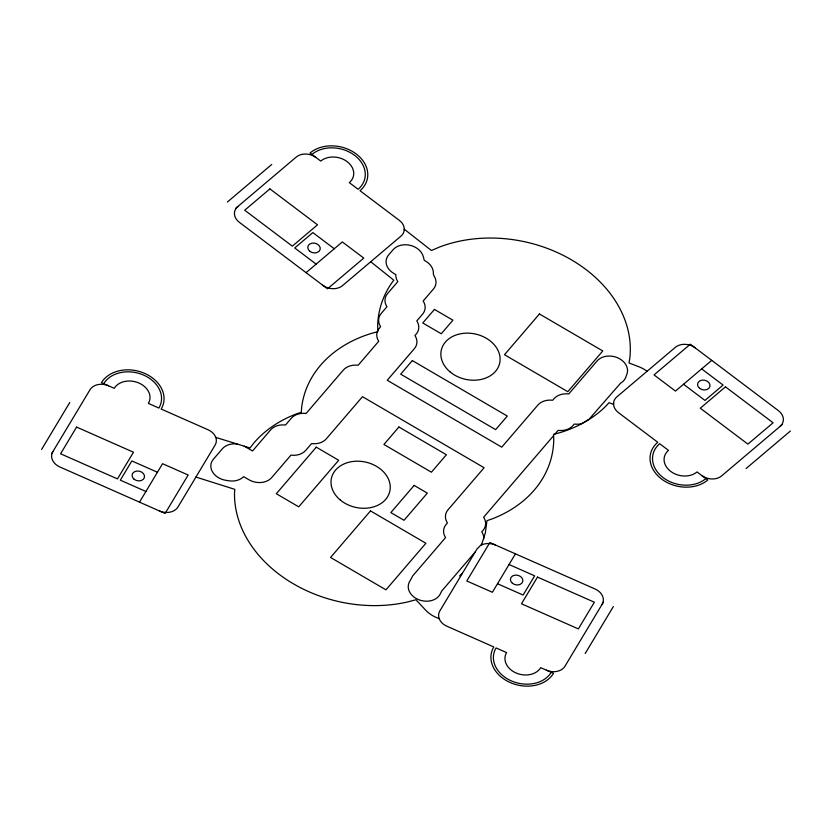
<?xml version="1.0" encoding="UTF-8"?>
<svg xmlns="http://www.w3.org/2000/svg" width="832" height="832" viewBox="0 0 832 832"><rect width="100%" height="100%" fill="white"/><g stroke="black" fill="none" stroke-linecap="round" stroke-linejoin="round"><path stroke-width="1.25" d="M483.725 538.772L483.756 537.898A16.692 12.938 12.5 0 0 482.331 532.802L481.759 531.866L483.07 530.348A16.692 12.938 12.5 0 0 484.193 518.159L483.631 517.234L553.613 435.656M377.229 331.854L376.979 332.706A16.692 12.938 12.5 0 0 378.175 340.33L378.737 341.266L358.145 365.269L356.886 365.144A16.692 12.938 12.5 0 0 343.346 370.063L306.082 413.494L304.824 413.369A16.692 12.938 12.5 0 0 291.273 418.288L285.47 425.048L284.222 424.923A16.692 12.938 12.5 0 0 270.67 429.842L252.533 450.986L244.244 446.191M481.478 545.033L485.358 532.854L486.949 520.676L492.024 518.939A127.535 98.831 12.5 0 0 553.748 439.816L553.571 434.356L559.874 432.682A127.535 98.831 12.5 0 0 605.218 406.796L609.076 402.688L613.569 404.425L613.558 402.938M377.801 330.398L380.598 326.622L380.037 325.697A16.692 12.938 12.5 0 1 381.16 313.508L386.963 306.748L386.391 305.812A16.692 12.938 12.5 0 1 387.514 293.634L397.81 281.632L397.249 280.696A16.692 12.938 12.5 0 1 395.824 275.61L395.855 274.622L393.775 273.406A16.692 12.938 12.5 0 1 388.617 254.956L393.11 249.714A16.692 12.938 12.5 0 1 409.843 245.253A16.692 12.938 12.5 0 1 423.197 256.318L424.278 260.354L425.672 261.165A16.692 12.938 12.5 0 1 433.337 273.811L433.846 275.631A16.692 12.938 12.5 0 1 433.462 289.016L423.155 301.018L423.727 301.954A16.692 12.938 12.5 0 1 422.604 314.132L416.801 320.902L417.362 321.828A16.692 12.938 12.5 0 1 416.25 334.017L414.939 335.535L415.501 336.471A16.692 12.938 12.5 0 1 414.378 348.65L387.254 380.276L501.748 447.169L537.867 405.07A16.692 12.938 12.5 0 1 551.418 400.15L552.666 400.286L553.977 398.757A16.692 12.938 12.5 0 1 567.528 393.838L568.776 393.962L597.054 361.005A16.692 12.938 12.5 0 1 617.76 357.833A16.692 12.938 12.5 0 1 626.943 374.088L625.81 377.187A16.692 12.938 12.5 0 1 620.63 383.126L589.066 419.255L581.807 423.592A16.692 12.938 12.5 0 1 575.515 424.174L574.257 424.05L572.957 425.568A16.692 12.938 12.5 0 1 559.406 430.487L558.147 430.362L555.069 433.95M41.6 449.446L69.784 402.459M51.553 453.846L89.991 389.771A14.175 10.982 12.5 0 1 108.555 385.809M139.506 502.154L162.562 463.705L188.157 475.01L165.1 513.458L59.873 466.97A14.175 10.982 12.5 0 1 52.832 451.703M515.455 553.842L492.398 592.28L466.794 580.975L489.85 542.537L595.088 589.014A14.175 10.982 12.5 0 1 602.118 604.282M603.408 602.15L564.97 666.224A14.175 10.982 12.5 0 1 546.406 670.176M585.177 653.536L613.361 606.538M481.801 544.211L476.975 549.006L439.826 610.948A14.175 10.982 12.5 0 0 446.867 626.205L493.792 646.942A33.062 25.626 12.5 0 0 510.203 682.552A33.062 25.626 12.5 0 0 553.519 673.317L540.717 667.67A18.897 14.643 12.5 0 1 515.965 672.942A18.897 14.643 12.5 0 1 506.594 652.59L496.07 647.941A30.545 23.67 12.5 0 0 511.222 680.846A30.545 23.67 12.5 0 0 551.242 672.318M475.166 552.022L441.678 591.063L440.263 593.954A16.692 12.938 12.5 0 1 419.006 599.82A16.692 12.938 12.5 0 1 409.261 582.202L412.797 575.796L445.567 537.597L444.995 536.661A16.692 12.938 12.5 0 1 446.118 524.482L447.429 522.954L446.867 522.028A16.692 12.938 12.5 0 1 447.98 509.839L484.099 467.74L362.482 396.687L326.362 438.786A16.692 12.938 12.5 0 1 312.811 443.706L311.563 443.57L305.76 450.341A16.692 12.938 12.5 0 1 292.209 455.26L290.961 455.125L271.669 477.61A16.692 12.938 12.5 0 1 248.872 479.721L243.63 476.663L242.923 477.339A16.692 12.938 12.5 0 1 228.498 480.75L225.638 480.272A16.692 12.938 12.5 0 1 213.356 459.264L222.342 448.791A16.692 12.938 12.5 0 1 235.893 443.862L237.13 443.997M462.405 573.3L459.722 575.754L460.46 576.545M227.406 202.01L271.742 164.455M235.737 208.302L296.202 157.092A14.175 10.982 12.5 0 1 315.983 157.498M306.062 272.657L342.337 241.935L363.771 258.097L327.496 288.818L239.398 222.352A14.175 10.982 12.5 0 1 237.754 206.586M711.745 360.36L675.47 391.082L654.035 374.92L690.321 344.198L778.409 410.665A14.175 10.982 12.5 0 1 780.052 426.431M782.07 424.715L721.604 475.925A14.175 10.982 12.5 0 1 701.823 475.519M746.065 468.562L790.4 431.007M480.99 545.251L482.81 544.43A14.175 10.982 12.5 0 1 495.539 545.043M195.926 477.058L234.77 489.341L234.52 493.085A127.535 98.831 12.5 0 0 407.659 601.952L415.938 599.747L425.61 610.106A28.34 21.965 12.5 0 0 439.057 618.54L439.504 619.393M509.049 564.522L534.643 575.827L523.11 595.046L497.515 583.742M157.435 472.243L131.841 460.938L120.318 480.168L145.912 491.473M701.667 368.898L723.091 385.06L704.954 400.421L683.53 384.259M334.277 248.758L312.853 232.596L294.715 247.957L316.139 264.118M647.057 371.301L646.1 370.573A28.34 21.965 12.5 0 0 638.914 366.777L629.013 362.95L629.793 358.342A127.535 98.831 12.5 0 0 571.397 259.813A127.535 98.831 12.5 0 0 439.39 247.094L431.413 250.505L404.238 229.174L404.248 230.079M370.718 261.747L393.827 280.218L392.184 282.329A127.535 98.831 12.5 0 0 377.666 326.227L377.853 331.687L371.55 333.362A127.535 98.831 12.5 0 0 301.621 407.701L301.319 412.225L296.254 413.962A127.535 98.831 12.5 0 0 253.999 442.832L249.995 447.97L215.738 437.393L215.457 436.592M311.938 154.44A30.545 23.67 12.5 0 1 354.578 155.314A30.545 23.67 12.5 0 1 358.124 189.29L349.315 182.645A18.897 14.643 12.5 0 0 347.121 161.626A18.897 14.643 12.5 0 0 320.746 161.086L310.034 153.005A33.062 25.626 12.5 0 1 356.19 153.941A33.062 25.626 12.5 0 1 360.027 190.726L399.318 220.366A14.175 10.982 12.5 0 1 400.962 236.132L342.514 285.636A14.175 10.982 12.5 0 1 322.733 285.23M103.719 383.677A30.545 23.67 12.5 0 1 143.728 375.138A30.545 23.67 12.5 0 1 158.891 408.044L148.366 403.395A18.897 14.643 12.5 0 0 138.986 383.042A18.897 14.643 12.5 0 0 114.244 388.326L101.442 382.668A33.062 25.626 12.5 0 1 144.758 373.433A33.062 25.626 12.5 0 1 161.169 409.053L208.094 429.78A14.175 10.982 12.5 0 1 215.124 445.047L177.975 506.99A14.175 10.982 12.5 0 1 159.411 510.942M705.869 478.577A30.545 23.67 12.5 0 1 663.229 477.703A30.545 23.67 12.5 0 1 659.682 443.726L668.491 450.372A18.897 14.643 12.5 0 0 670.686 471.39A18.897 14.643 12.5 0 0 697.06 471.931L707.772 480.012A33.062 25.626 12.5 0 1 661.617 479.076A33.062 25.626 12.5 0 1 657.779 442.291L618.488 412.651A14.175 10.982 12.5 0 1 616.845 396.885L675.293 347.381A14.175 10.982 12.5 0 1 695.074 347.786M76.596 427.086L60.59 453.783L117.468 478.91L133.484 452.213L76.596 427.086M537.493 577.086L521.477 603.782L578.354 628.909L594.37 602.212L537.493 577.086M316.264 447.169L276.318 493.73L298.74 506.834L338.686 460.273L316.264 447.169M434.439 309.41L422.791 322.993L441.251 333.778L452.91 320.195L434.439 309.41M412.329 360.578L400.681 374.15L495.654 429.645L507.302 416.062L412.329 360.578M398.913 427.003L383.926 444.465L431.413 472.212L446.399 454.75L398.913 427.003M370.5 510.9L330.554 557.461L385.954 589.836L425.901 543.265L370.5 510.9M539.448 313.966L504.494 354.713L567.809 391.706L602.763 350.958L539.448 313.966M414.138 485.42L390.842 512.585L404.03 520.291L427.336 493.126L414.138 485.42M269.911 188.895L244.712 210.226L292.334 246.158L317.522 224.817L269.911 188.895M725.473 386.859L700.284 408.2L747.895 444.122L773.094 422.791L725.473 386.859M309.837 251.295A6.302 4.878 12.5 0 0 320.122 249.558A6.302 4.878 12.5 0 0 312.104 243.142A6.302 4.878 12.5 0 0 309.837 251.295M134.056 479.19A6.302 4.878 12.5 0 0 144.383 477.589A6.302 4.878 12.5 0 0 136.479 471.089A6.302 4.878 12.5 0 0 134.056 479.19M699.598 388.315A6.302 4.878 12.5 0 0 709.883 386.578A6.302 4.878 12.5 0 0 701.875 380.162A6.302 4.878 12.5 0 0 699.598 388.315M512.398 583.274A6.302 4.878 12.5 0 0 522.725 581.662A6.302 4.878 12.5 0 0 514.821 575.162A6.302 4.878 12.5 0 0 512.398 583.274M450.289 372.07A29.91 23.182 12.5 0 0 499.356 364.416A29.91 23.182 12.5 0 0 461.802 333.559A29.91 23.182 12.5 0 0 450.289 372.07M340.434 500.126A29.91 23.182 12.5 0 0 389.501 492.471A29.91 23.182 12.5 0 0 351.946 461.614A29.91 23.182 12.5 0 0 340.434 500.126"/></g></svg>
